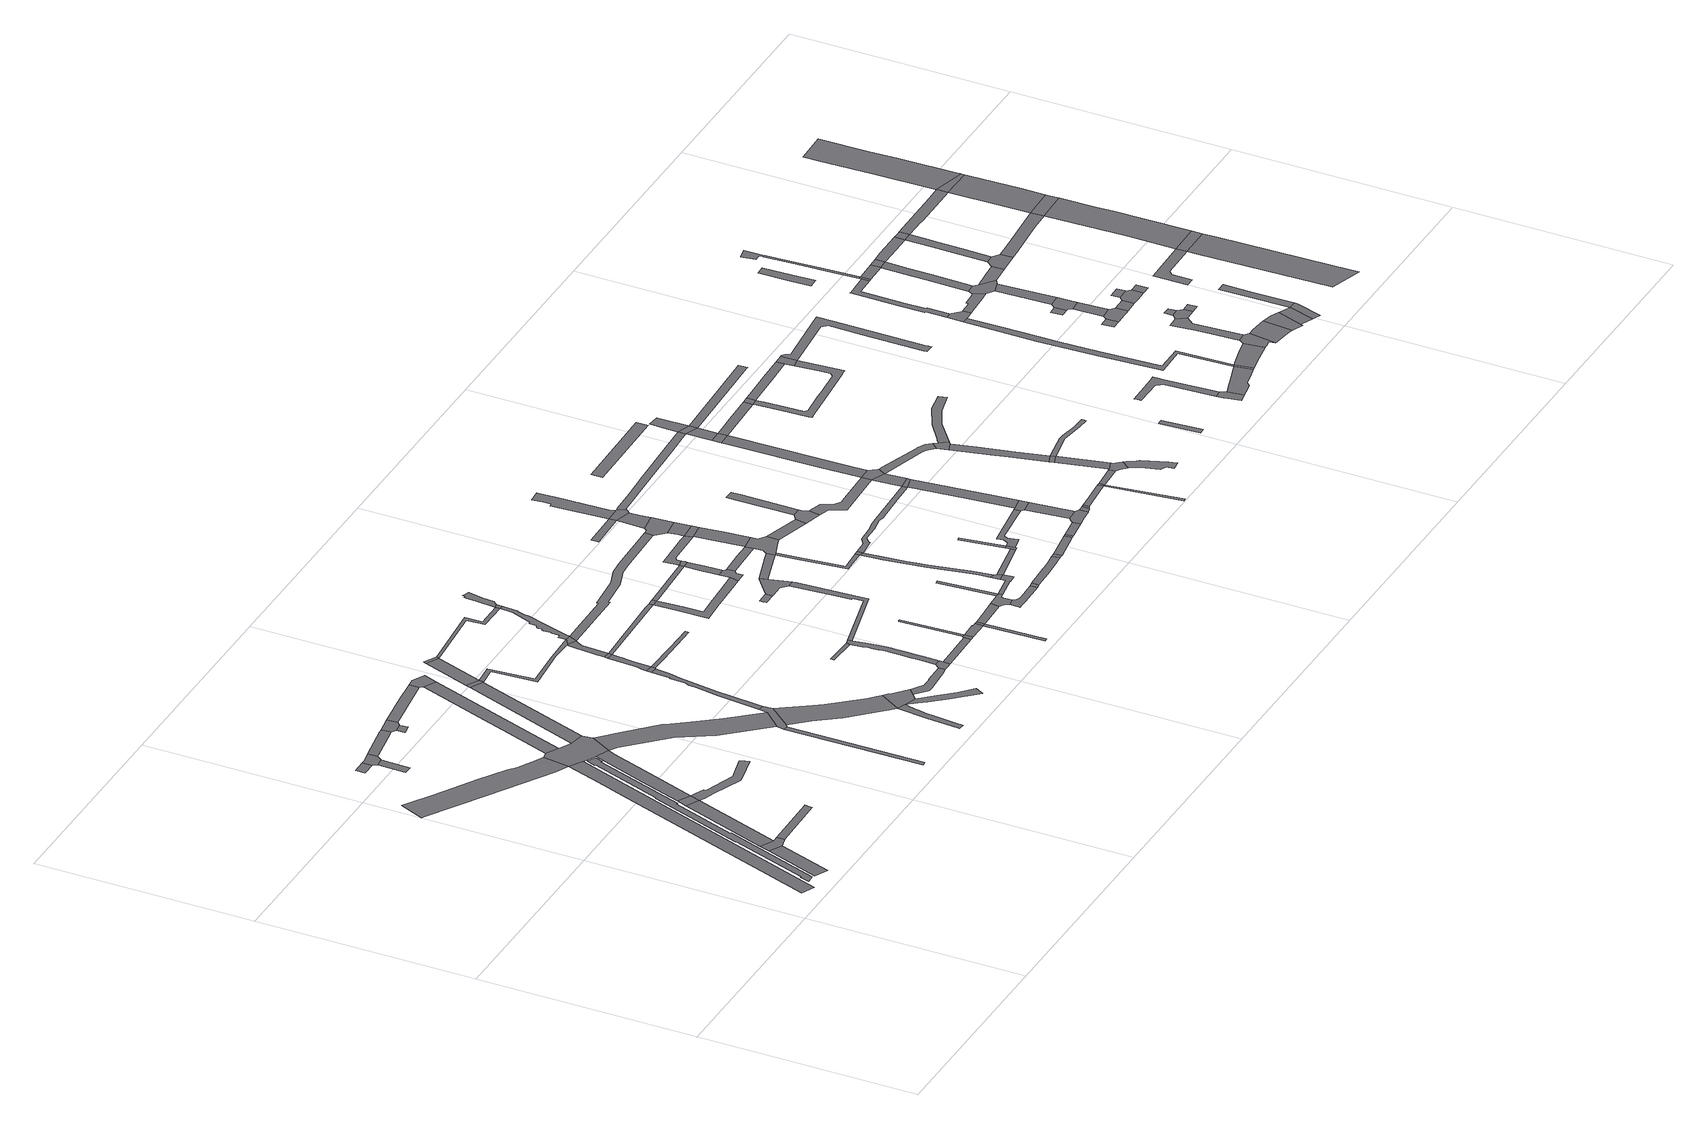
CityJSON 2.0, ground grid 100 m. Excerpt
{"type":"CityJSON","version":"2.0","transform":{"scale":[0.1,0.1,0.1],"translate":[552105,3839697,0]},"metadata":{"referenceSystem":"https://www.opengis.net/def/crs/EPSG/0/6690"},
"CityObjects":{
"road1":{"type":"Road","attributes":{"RoadStructureAttribute.sectionType":"1"},"geometry":[{"type":"MultiSurface","lod":"1","boundaries":[[[0,1,2,3]]]}]},
"road2":{"type":"Road","geometry":[{"type":"MultiSurface","lod":"1","boundaries":[[[4,0,3,5,6,7,8,9,10]]]}]},
"road3":{"type":"Road","attributes":{"RoadStructureAttribute.sectionType":"1"},"geometry":[{"type":"MultiSurface","lod":"1","boundaries":[[[11,12,13,14,15,16,17]]]}]},
"road4":{"type":"Road","attributes":{"RoadStructureAttribute.sectionType":"1"},"geometry":[{"type":"MultiSurface","lod":"1","boundaries":[[[18,4,10,19]]]}]},
"road5":{"type":"Road","geometry":[{"type":"MultiSurface","lod":"1","boundaries":[[[20,21,22,23,24,25,26,27,28,29,30,31,32,33,34,35,36,37]]]}]},
"road6":{"type":"Road","attributes":{"RoadStructureAttribute.sectionType":"1"},"geometry":[{"type":"MultiSurface","lod":"1","boundaries":[[[38,39,40,41,8,7]]]}]},
"road7":{"type":"Road","attributes":{"RoadStructureAttribute.sectionType":"1"},"geometry":[{"type":"MultiSurface","lod":"1","boundaries":[[[42,43,44,45,46,47,48,49,50,51,52,53,54,11,55]]]}]},
"road8":{"type":"Road","geometry":[{"type":"MultiSurface","lod":"1","boundaries":[[[56,18,19,57]]]}]},
"road9":{"type":"Road","geometry":[{"type":"MultiSurface","lod":"1","boundaries":[[[58,59,60,61]]]}]},
"road10":{"type":"Road","attributes":{"RoadStructureAttribute.sectionType":"1"},"geometry":[{"type":"MultiSurface","lod":"1","boundaries":[[[62,63,64,65]]]}]},
"road11":{"type":"Road","geometry":[{"type":"MultiSurface","lod":"1","boundaries":[[[66,67,61,60,65,64,68]]]}]},
"road12":{"type":"Road","attributes":{"RoadStructureAttribute.sectionType":"1"},"geometry":[{"type":"MultiSurface","lod":"1","boundaries":[[[69,70,56,57,71,72,73,74]]]}]},
"road13":{"type":"Road","attributes":{"RoadStructureAttribute.sectionType":"1"},"geometry":[{"type":"MultiSurface","lod":"1","boundaries":[[[75,76,77,78,79,80,81,82,83,84,85,86,87,88,89,90,91,57,19]]]}]},
"road14":{"type":"Road","attributes":{"RoadStructureAttribute.sectionType":"1"},"geometry":[{"type":"MultiSurface","lod":"1","boundaries":[[[92,93,66,68,94,95,96]]]}]},
"road15":{"type":"Road","geometry":[{"type":"MultiSurface","lod":"1","boundaries":[[[97,55,11,17,69,74,98,99,100,101,102,103]]]}]},
"road16":{"type":"Road","geometry":[{"type":"MultiSurface","lod":"1","boundaries":[[[104,105,106,107,108,109]]]}]},
"road17":{"type":"Road","attributes":{"RoadStructureAttribute.sectionType":"1"},"geometry":[{"type":"MultiSurface","lod":"1","boundaries":[[[110,92,96,109,108,111]]]}]},
"road18":{"type":"Road","attributes":{"RoadStructureAttribute.sectionType":"1"},"geometry":[{"type":"MultiSurface","lod":"1","boundaries":[[[112,113,114,97,103,115,116,117]]]}]},
"road19":{"type":"Road","attributes":{"RoadStructureAttribute.sectionType":"1"},"geometry":[{"type":"MultiSurface","lod":"1","boundaries":[[[118,119,120,121]]]}]},
"road20":{"type":"Road","attributes":{"RoadStructureAttribute.sectionType":"1"},"geometry":[{"type":"MultiSurface","lod":"1","boundaries":[[[122,123,124,125,126,127,98,74,128,129,130,131,132,133]]]}]},
"road21":{"type":"Road","attributes":{"RoadStructureAttribute.sectionType":"1"},"geometry":[{"type":"MultiSurface","lod":"1","boundaries":[[[134,135,110,111,136]]]}]},
"road22":{"type":"Road","attributes":{"RoadStructureAttribute.sectionType":"1"},"geometry":[{"type":"MultiSurface","lod":"1","boundaries":[[[137,100,99,138,139]]]}]},
"road23":{"type":"Road","geometry":[{"type":"MultiSurface","lod":"1","boundaries":[[[140,141,133,132,118,121,142,143,144]]]}]},
"road24":{"type":"Road","geometry":[{"type":"MultiSurface","lod":"1","boundaries":[[[145,134,136,146,112,117,147]]]}]},
"road25":{"type":"Road","geometry":[{"type":"MultiSurface","lod":"1","boundaries":[[[148,137,139,149,150]]]}]},
"road26":{"type":"Road","attributes":{"RoadStructureAttribute.sectionType":"1"},"geometry":[{"type":"MultiSurface","lod":"1","boundaries":[[[151,152,153,154,143,142,155,156,157,158,159,160]]]}]},
"road27":{"type":"Road","attributes":{"RoadStructureAttribute.sectionType":"1"},"geometry":[{"type":"MultiSurface","lod":"1","boundaries":[[[159,161,162,163,164,165,166,167,168,169,170,171,172,173]]]}]},
"road28":{"type":"Road","attributes":{"RoadStructureAttribute.sectionType":"1"},"geometry":[{"type":"MultiSurface","lod":"1","boundaries":[[[174,175,148,150,176,177]]]}]},
"road29":{"type":"Road","attributes":{"RoadStructureAttribute.sectionType":"1"},"geometry":[{"type":"MultiSurface","lod":"1","boundaries":[[[178,179,180,181,182,183,184,185,140,144,186,187,188,189,190,191,192]]]}]},
"road30":{"type":"Road","geometry":[{"type":"MultiSurface","lod":"1","boundaries":[[[193,174,177,194,195]]]}]},
"road31":{"type":"Road","geometry":[{"type":"MultiSurface","lod":"1","boundaries":[[[196,197,198,160,159,173,199,200,201]]]}]},
"road32":{"type":"Road","attributes":{"RoadStructureAttribute.sectionType":"1"},"geometry":[{"type":"MultiSurface","lod":"1","boundaries":[[[202,203,204,150,149,205,206,207,208,209]]]}]},
"road33":{"type":"Road","attributes":{"RoadStructureAttribute.sectionType":"1"},"geometry":[{"type":"MultiSurface","lod":"1","boundaries":[[[173,210,211,212,213,214,215,216,199]]]}]},
"road34":{"type":"Road","geometry":[{"type":"MultiSurface","lod":"1","boundaries":[[[217,178,192,218,219,220]]]}]},
"road35":{"type":"Road","attributes":{"RoadStructureAttribute.sectionType":"1"},"geometry":[{"type":"MultiSurface","lod":"1","boundaries":[[[221,222,223,224,217,220,225,226,227,228,229,230]]]}]},
"road36":{"type":"Road","geometry":[{"type":"MultiSurface","lod":"1","boundaries":[[[231,221,230,232]]]}]},
"road37":{"type":"Road","attributes":{"RoadStructureAttribute.sectionType":"1"},"geometry":[{"type":"MultiSurface","lod":"1","boundaries":[[[233,234,235,236,237,238,201,200,239,240,241,242,243,244,245,246]]]}]},
"road38":{"type":"Road","attributes":{"RoadStructureAttribute.sectionType":"1"},"geometry":[{"type":"MultiSurface","lod":"1","boundaries":[[[208,247,248,249,250,251,252,231,232,253,254,255]]]}]},
"road39":{"type":"Road","attributes":{"RoadStructureAttribute.sectionType":"1"},"geometry":[{"type":"MultiSurface","lod":"1","boundaries":[[[256,257,195,194,258,259,260,261]]]}]},
"road40":{"type":"Road","attributes":{"RoadStructureAttribute.sectionType":"1"},"geometry":[{"type":"MultiSurface","lod":"1","boundaries":[[[262,263,264,265,266,267,220,219]]]}]},
"road41":{"type":"Road","geometry":[{"type":"MultiSurface","lod":"1","boundaries":[[[209,208,255,268]]]}]},
"road42":{"type":"Road","geometry":[{"type":"MultiSurface","lod":"1","boundaries":[[[269,246,245,270,271,272,273]]]}]},
"road43":{"type":"Road","geometry":[{"type":"MultiSurface","lod":"1","boundaries":[[[274,275,276,277,278,279]]]}]},
"road44":{"type":"Road","attributes":{"RoadStructureAttribute.sectionType":"1"},"geometry":[{"type":"MultiSurface","lod":"1","boundaries":[[[260,280,281,282,283,284,285,286,287,288,289,290,291,292,293,294,295,296,209,268,297,298,299,300,301,302,303]]]}]},
"road45":{"type":"Road","attributes":{"RoadStructureAttribute.sectionType":"1"},"geometry":[{"type":"MultiSurface","lod":"1","boundaries":[[[304,305,232,230,306,307]]]}]},
"road46":{"type":"Road","attributes":{"RoadStructureAttribute.sectionType":"1"},"geometry":[{"type":"MultiSurface","lod":"1","boundaries":[[[308,279,278,309,310,311,312,313,314,315,316,317,318,319,320,269,273,321,322,323,324,325,326,327,328,329,330,331,332,333]]]}]},
"road47":{"type":"Road","attributes":{"RoadStructureAttribute.sectionType":"1"},"geometry":[{"type":"MultiSurface","lod":"1","boundaries":[[[334,272,271,335]]]}]},
"road48":{"type":"Road","geometry":[{"type":"MultiSurface","lod":"1","boundaries":[[[336,261,260,303]]]}]},
"road49":{"type":"Road","attributes":{"RoadStructureAttribute.sectionType":"1"},"geometry":[{"type":"MultiSurface","lod":"1","boundaries":[[[337,338,339,340,341,342,343,344,261,336,345,346,347]]]}]},
"road50":{"type":"Road","geometry":[{"type":"MultiSurface","lod":"1","boundaries":[[[348,349,350,334,335,351]]]}]},
"road51":{"type":"Road","attributes":{"RoadStructureAttribute.sectionType":"1"},"geometry":[{"type":"MultiSurface","lod":"1","boundaries":[[[352,353,354,355,349,348]]]}]},
"road52":{"type":"Road","geometry":[{"type":"MultiSurface","lod":"1","boundaries":[[[356,357,304,307,358]]]}]},
"road53":{"type":"Road","attributes":{"RoadStructureAttribute.sectionType":"1"},"geometry":[{"type":"MultiSurface","lod":"1","boundaries":[[[359,360,361,362,348,351,363,364]]]}]},
"road54":{"type":"Road","attributes":{"RoadStructureAttribute.sectionType":"1"},"geometry":[{"type":"MultiSurface","lod":"1","boundaries":[[[365,363,366,367]]]}]},
"road55":{"type":"Road","attributes":{"RoadStructureAttribute.sectionType":"1"},"geometry":[{"type":"MultiSurface","lod":"1","boundaries":[[[368,369,370,371,372,373,374,375,376,377,308,333]]]}]},
"road56":{"type":"Road","geometry":[{"type":"MultiSurface","lod":"1","boundaries":[[[378,364,363,365]]]}]},
"road57":{"type":"Road","attributes":{"RoadStructureAttribute.sectionType":"1"},"geometry":[{"type":"MultiSurface","lod":"1","boundaries":[[[379,380,381,382,383,384,385,386,387,268,255,388,389,390,391,392,393,394,395,396,397,398]]]}]},
"road58":{"type":"Road","attributes":{"RoadStructureAttribute.sectionType":"1"},"geometry":[{"type":"MultiSurface","lod":"1","boundaries":[[[399,400,401,402,403,358,307,404,405,406,407,408,409,410]]]}]},
"road59":{"type":"Road","geometry":[{"type":"MultiSurface","lod":"1","boundaries":[[[411,412,413,414,415]]]}]},
"road60":{"type":"Road","attributes":{"RoadStructureAttribute.sectionType":"1"},"geometry":[{"type":"MultiSurface","lod":"1","boundaries":[[[416,417,378,365,418,419]]]}]},
"road61":{"type":"Road","attributes":{"RoadStructureAttribute.sectionType":"1"},"geometry":[{"type":"MultiSurface","lod":"1","boundaries":[[[420,356,358,421,422]]]}]},
"road62":{"type":"Road","geometry":[{"type":"MultiSurface","lod":"1","boundaries":[[[423,424,425,426,427,411,415,428,429,430,431,373,372,432,433,434]]]}]},
"road63":{"type":"Road","geometry":[{"type":"MultiSurface","lod":"1","boundaries":[[[435,436,416,419,437,438,439,440,441,442,443]]]}]},
"road64":{"type":"Road","geometry":[{"type":"MultiSurface","lod":"1","boundaries":[[[444,445,446,410,409,447,448,449,450,451]]]}]},
"road65":{"type":"Road","attributes":{"RoadStructureAttribute.sectionType":"1"},"geometry":[{"type":"MultiSurface","lod":"1","boundaries":[[[452,453,422,454,446,445]]]}]},
"road66":{"type":"Road","attributes":{"RoadStructureAttribute.sectionType":"1"},"geometry":[{"type":"MultiSurface","lod":"1","boundaries":[[[455,456,457,458,440,439,459,460,461,462,463,464]]]}]},
"road67":{"type":"Road","geometry":[{"type":"MultiSurface","lod":"1","boundaries":[[[465,466,420,422,453]]]}]},
"road68":{"type":"Road","attributes":{"RoadStructureAttribute.sectionType":"1"},"geometry":[{"type":"MultiSurface","lod":"1","boundaries":[[[467,468,469,436,435]]]}]},
"road69":{"type":"Road","attributes":{"RoadStructureAttribute.sectionType":"1"},"geometry":[{"type":"MultiSurface","lod":"1","boundaries":[[[470,471,472,423,434,473,474]]]}]},
"road70":{"type":"Road","attributes":{"RoadStructureAttribute.sectionType":"1"},"geometry":[{"type":"MultiSurface","lod":"1","boundaries":[[[475,476,477,478,479,480,481,482,483,484,435,443]]]}]},
"road71":{"type":"Road","geometry":[{"type":"MultiSurface","lod":"1","boundaries":[[[485,464,463,486]]]}]},
"road72":{"type":"Road","attributes":{"RoadStructureAttribute.sectionType":"1"},"geometry":[{"type":"MultiSurface","lod":"1","boundaries":[[[487,488,451,450,489,490]]]}]},
"road73":{"type":"Road","attributes":{"RoadStructureAttribute.sectionType":"1"},"geometry":[{"type":"MultiSurface","lod":"1","boundaries":[[[491,492,493,494,495,496,420,466,497,498,499,500]]]}]},
"road74":{"type":"Road","geometry":[{"type":"MultiSurface","lod":"1","boundaries":[[[501,483,482,502,503]]]}]},
"road75":{"type":"Road","attributes":{"RoadStructureAttribute.sectionType":"1"},"geometry":[{"type":"MultiSurface","lod":"1","boundaries":[[[504,505,506,507,508,509,501,503,510,511,512,513,514,515]]]}]},
"road76":{"type":"Road","attributes":{"RoadStructureAttribute.sectionType":"1"},"geometry":[{"type":"MultiSurface","lod":"1","boundaries":[[[516,517,518,519,520,474,521,522,523,524,504,525]]]}]},
"road77":{"type":"Road","attributes":{"RoadStructureAttribute.sectionType":"1"},"geometry":[{"type":"MultiSurface","lod":"1","boundaries":[[[526,527,528,529,485,486,530,531,532]]]}]},
"road78":{"type":"Road","geometry":[{"type":"MultiSurface","lod":"1","boundaries":[[[533,525,504,515]]]}]},
"road79":{"type":"Road","geometry":[{"type":"MultiSurface","lod":"1","boundaries":[[[534,535,536,537,538]]]}]},
"road80":{"type":"Road","geometry":[{"type":"MultiSurface","lod":"1","boundaries":[[[539,540,541,542,487,490,543,470,474,520,544,545,546,547]]]}]},
"road81":{"type":"Road","attributes":{"RoadStructureAttribute.sectionType":"1"},"geometry":[{"type":"MultiSurface","lod":"1","boundaries":[[[548,502,482,549]]]}]},
"road82":{"type":"Road","attributes":{"RoadStructureAttribute.sectionType":"1"},"geometry":[{"type":"MultiSurface","lod":"1","boundaries":[[[550,551,552,553,554,487,542]]]}]},
"road83":{"type":"Road","geometry":[{"type":"MultiSurface","lod":"1","boundaries":[[[555,556,500,499,552,551]]]}]},
"road84":{"type":"Road","attributes":{"RoadStructureAttribute.sectionType":"1"},"geometry":[{"type":"MultiSurface","lod":"1","boundaries":[[[557,558,559,560,500,556]]]}]},
"road85":{"type":"Road","geometry":[{"type":"MultiSurface","lod":"1","boundaries":[[[561,562,563,379,398,558,557]]]}]},
"road86":{"type":"Road","attributes":{"RoadStructureAttribute.sectionType":"1"},"geometry":[{"type":"MultiSurface","lod":"1","boundaries":[[[538,562,561,564,565,566]]]}]},
"road87":{"type":"Road","geometry":[{"type":"MultiSurface","lod":"1","boundaries":[[[567,526,532,568]]]}]},
"road88":{"type":"Road","attributes":{"RoadStructureAttribute.sectionType":"1"},"geometry":[{"type":"MultiSurface","lod":"1","boundaries":[[[547,546,569,570]]]}]},
"road89":{"type":"Road","geometry":[{"type":"MultiSurface","lod":"1","boundaries":[[[571,534,538,566,572,573,574]]]}]},
"road90":{"type":"Road","geometry":[{"type":"MultiSurface","lod":"1","boundaries":[[[575,576,548,549,577,578]]]}]},
"road91":{"type":"Road","geometry":[{"type":"MultiSurface","lod":"1","boundaries":[[[579,580,581,576,575]]]}]},
"road92":{"type":"Road","attributes":{"RoadStructureAttribute.sectionType":"1"},"geometry":[{"type":"MultiSurface","lod":"1","boundaries":[[[582,583,584,585,586,587,588,589,590,591,534,571]]]}]},
"road93":{"type":"Road","attributes":{"RoadStructureAttribute.sectionType":"1"},"geometry":[{"type":"MultiSurface","lod":"1","boundaries":[[[592,593,567,568,594,595,596]]]}]},
"road94":{"type":"Road","geometry":[{"type":"MultiSurface","lod":"1","boundaries":[[[597,570,569,598,599,600,601]]]}]},
"road95":{"type":"Road","geometry":[{"type":"MultiSurface","lod":"1","boundaries":[[[602,592,596,603]]]}]},
"road96":{"type":"Road","attributes":{"RoadStructureAttribute.sectionType":"1"},"geometry":[{"type":"MultiSurface","lod":"1","boundaries":[[[604,605,606,607,608,609,533,515,610,611,612,613,614,615,616,617]]]}]},
"road97":{"type":"Road","attributes":{"RoadStructureAttribute.sectionType":"1"},"geometry":[{"type":"MultiSurface","lod":"1","boundaries":[[[618,619,620,621,622,623,575,578,624,625,626,627,628,629]]]}]},
"road98":{"type":"Road","attributes":{"RoadStructureAttribute.sectionType":"1"},"geometry":[{"type":"MultiSurface","lod":"1","boundaries":[[[630,631,632,633,634,635,597,601]]]}]},
"road99":{"type":"Road","attributes":{"RoadStructureAttribute.sectionType":"1"},"geometry":[{"type":"MultiSurface","lod":"1","boundaries":[[[636,637,638,602,603,639,640]]]}]},
"road100":{"type":"Road","attributes":{"RoadStructureAttribute.sectionType":"1"},"geometry":[{"type":"MultiSurface","lod":"1","boundaries":[[[641,642,643,644,645,646,599,598,647,648,649,650]]]}]},
"road101":{"type":"Road","geometry":[{"type":"MultiSurface","lod":"1","boundaries":[[[651,652,653,654,655,636,640,656,657,658,659,660]]]}]},
"road102":{"type":"Road","attributes":{"RoadStructureAttribute.sectionType":"1"},"geometry":[{"type":"MultiSurface","lod":"1","boundaries":[[[661,662,654,653]]]}]},
"road103":{"type":"Road","geometry":[{"type":"MultiSurface","lod":"1","boundaries":[[[663,664,618,629,665,666,662,661]]]}]},
"road104":{"type":"Road","attributes":{"RoadStructureAttribute.sectionType":"1"},"geometry":[{"type":"MultiSurface","lod":"1","boundaries":[[[667,668,669,670,671,672,571,574,673,674,675]]]}]},
"road105":{"type":"Road","attributes":{"RoadStructureAttribute.sectionType":"1"},"geometry":[{"type":"MultiSurface","lod":"1","boundaries":[[[676,660,659,677,678,679]]]}]},
"road106":{"type":"Road","geometry":[{"type":"MultiSurface","lod":"1","boundaries":[[[680,676,679,681]]]}]},
"road107":{"type":"Road","attributes":{"RoadStructureAttribute.sectionType":"1"},"geometry":[{"type":"MultiSurface","lod":"1","boundaries":[[[682,683,617,684,685,686,664,663]]]}]},
"road108":{"type":"Road","geometry":[{"type":"MultiSurface","lod":"1","boundaries":[[[687,604,617,683]]]}]},
"road109":{"type":"Road","attributes":{"RoadStructureAttribute.sectionType":"1"},"geometry":[{"type":"MultiSurface","lod":"1","boundaries":[[[649,688,689,690,604,687,691,692]]]}]},
"road110":{"type":"Road","attributes":{"RoadStructureAttribute.sectionType":"1"},"geometry":[{"type":"MultiSurface","lod":"1","boundaries":[[[693,694,680,681,695,696,697]]]}]},
"road111":{"type":"Road","geometry":[{"type":"MultiSurface","lod":"1","boundaries":[[[698,699,650,649,692,700]]]}]},
"road112":{"type":"Road","attributes":{"RoadStructureAttribute.sectionType":"1"},"geometry":[{"type":"MultiSurface","lod":"1","boundaries":[[[701,702,703,704,705]]]}]},
"road113":{"type":"Road","attributes":{"RoadStructureAttribute.sectionType":"1"},"geometry":[{"type":"MultiSurface","lod":"1","boundaries":[[[706,697,707,708]]]}]},
"road114":{"type":"Road","geometry":[{"type":"MultiSurface","lod":"1","boundaries":[[[709,693,697,706]]]}]},
"road115":{"type":"Road","attributes":{"RoadStructureAttribute.sectionType":"1"},"geometry":[{"type":"MultiSurface","lod":"1","boundaries":[[[710,711,712,713,714,715,716,717,718,719,720,721,722,650,699]]]}]},
"road116":{"type":"Road","attributes":{"RoadStructureAttribute.sectionType":"1"},"geometry":[{"type":"MultiSurface","lod":"1","boundaries":[[[723,709,706,724]]]}]},
"road117":{"type":"Road","attributes":{"RoadStructureAttribute.sectionType":"1"},"geometry":[{"type":"MultiSurface","lod":"1","boundaries":[[[725,726,727,728,729,700,692,730,731,732,733,734,735,736]]]}]},
"road118":{"type":"Road","geometry":[{"type":"MultiSurface","lod":"1","boundaries":[[[737,738,716,715]]]}]},
"road119":{"type":"Road","attributes":{"RoadStructureAttribute.sectionType":"1"},"geometry":[{"type":"MultiSurface","lod":"1","boundaries":[[[675,739,738,737,740]]]}]},
"road120":{"type":"Road","geometry":[{"type":"MultiSurface","lod":"1","boundaries":[[[667,675,740,741]]]}]},
"road121":{"type":"Road","geometry":[{"type":"MultiSurface","lod":"1","boundaries":[[[742,743,744,745,746,723,724,747,748,749,750]]]}]},
"road122":{"type":"Road","attributes":{"RoadStructureAttribute.sectionType":"1"},"geometry":[{"type":"MultiSurface","lod":"1","boundaries":[[[751,752,753,754,746,745]]]}]},
"road123":{"type":"Road","geometry":[{"type":"MultiSurface","lod":"1","boundaries":[[[755,756,753,752]]]}]},
"road124":{"type":"Road","attributes":{"RoadStructureAttribute.sectionType":"1"},"geometry":[{"type":"MultiSurface","lod":"1","boundaries":[[[757,758,667,741,759,760]]]}]},
"road125":{"type":"Road","attributes":{"RoadStructureAttribute.sectionType":"1"},"geometry":[{"type":"MultiSurface","lod":"1","boundaries":[[[761,762,763,764,765,766,767,768,756,755]]]}]},
"road126":{"type":"Road","attributes":{"RoadStructureAttribute.sectionType":"1"},"geometry":[{"type":"MultiSurface","lod":"1","boundaries":[[[769,770,771,772,773,750,749,774,775,776,777,778]]]}]},
"road127":{"type":"Road","geometry":[{"type":"MultiSurface","lod":"1","boundaries":[[[779,736,735,764,763,780,781]]]}]},
"road128":{"type":"Road","attributes":{"RoadStructureAttribute.sectionType":"1"},"geometry":[{"type":"MultiSurface","lod":"1","boundaries":[[[782,783,784,737,715,785,786,787]]]}]},
"road129":{"type":"Road","attributes":{"RoadStructureAttribute.sectionType":"1"},"geometry":[{"type":"MultiSurface","lod":"1","boundaries":[[[788,789,790,791,792,793,794,795,796,755,752]]]}]},
"road130":{"type":"Road","attributes":{"RoadStructureAttribute.sectionType":"1"},"geometry":[{"type":"MultiSurface","lod":"1","boundaries":[[[797,798,799,800,801,802,803,804,781,780]]]}]},
"road131":{"type":"Road","geometry":[{"type":"MultiSurface","lod":"1","boundaries":[[[805,782,787,806]]]}]},
"road132":{"type":"Road","attributes":{"RoadStructureAttribute.sectionType":"1"},"geometry":[{"type":"MultiSurface","lod":"1","boundaries":[[[807,808,809,810,811,741,740]]]}]},
"road133":{"type":"Road","geometry":[{"type":"MultiSurface","lod":"1","boundaries":[[[812,813,814,815,816]]]}]},
"road134":{"type":"Road","attributes":{"RoadStructureAttribute.sectionType":"1"},"geometry":[{"type":"MultiSurface","lod":"1","boundaries":[[[817,818,819,820,821,822,823,824,825,826,827,806,787,828,829,830,831,832,833,834,835,836,837,838,839,840,841]]]}]},
"road135":{"type":"Road","attributes":{"RoadStructureAttribute.sectionType":"1"},"geometry":[{"type":"MultiSurface","lod":"1","boundaries":[[[842,843,844,805,806,845,846,847]]]}]},
"road136":{"type":"Road","geometry":[{"type":"MultiSurface","lod":"1","boundaries":[[[848,842,847,841,840]]]}]},
"road137":{"type":"Road","attributes":{"RoadStructureAttribute.sectionType":"1"},"geometry":[{"type":"MultiSurface","lod":"1","boundaries":[[[849,850,851,852,853,854,855,856,857,858,859,860,861]]]}]},
"road138":{"type":"Road","geometry":[{"type":"MultiSurface","lod":"1","boundaries":[[[862,863,861,860,864,865,866,867,868,869]]]}]},
"road139":{"type":"Road","attributes":{"RoadStructureAttribute.sectionType":"1"},"geometry":[{"type":"MultiSurface","lod":"1","boundaries":[[[870,871,872,873,874,875,876,877,878,879,880,881,882,883,884,885,886,887,888,848,840]]]}]},
"road140":{"type":"Road","attributes":{"RoadStructureAttribute.sectionType":"1"},"geometry":[{"type":"MultiSurface","lod":"1","boundaries":[[[889,890,891,892,869,868,893,894,895,896,897,898,899]]]}]},
"road141":{"type":"Road","geometry":[{"type":"MultiSurface","lod":"1","boundaries":[[[900,901,889,899,902]]]}]},
"road142":{"type":"Road","attributes":{"RoadStructureAttribute.sectionType":"1"},"geometry":[{"type":"MultiSurface","lod":"1","boundaries":[[[903,904,905,906,907,908,909,901,900,910,911,912,913,914,915,916]]]}]},
"road143":{"type":"Road","attributes":{"RoadStructureAttribute.sectionType":"1"},"geometry":[{"type":"MultiSurface","lod":"1","boundaries":[[[917,918,919,920,921,900,902,922,923]]]}]},
"road144":{"type":"Road","geometry":[{"type":"MultiSurface","lod":"1","boundaries":[[[924,903,916,925,926,927,928,929,930]]]}]},
"road145":{"type":"Road","geometry":[{"type":"MultiSurface","lod":"1","boundaries":[[[931,932,933,934,935,917,923,936,937,938,939,940,941,942]]]}]},
"road146":{"type":"Road","geometry":[{"type":"MultiSurface","lod":"1","boundaries":[[[943,944,945,946]]]}]},
"road147":{"type":"Road","attributes":{"RoadStructureAttribute.sectionType":"1"},"geometry":[{"type":"MultiSurface","lod":"1","boundaries":[[[947,948,949,950,951,952,934,933,953,954]]]}]},
"road148":{"type":"Road","attributes":{"RoadStructureAttribute.sectionType":"1"},"geometry":[{"type":"MultiSurface","lod":"1","boundaries":[[[955,956,942,941,957,958,959]]]}]},
"road149":{"type":"Road","attributes":{"RoadStructureAttribute.sectionType":"1"},"geometry":[{"type":"MultiSurface","lod":"1","boundaries":[[[960,961,962,963,964,965,966,924,930,967,968,969,970,971]]]}]},
"road150":{"type":"Road","geometry":[{"type":"MultiSurface","lod":"1","boundaries":[[[972,973,974,975,976]]]}]},
"road151":{"type":"Road","attributes":{"RoadStructureAttribute.sectionType":"1"},"geometry":[{"type":"MultiSurface","lod":"1","boundaries":[[[977,978,979,980,981,927,926,982,983,984,985,986]]]}]},
"road152":{"type":"Road","geometry":[{"type":"MultiSurface","lod":"1","boundaries":[[[987,988,989,990,943,946,991,992,993,994]]]}]},
"road153":{"type":"Road","attributes":{"RoadStructureAttribute.sectionType":"1"},"geometry":[{"type":"MultiSurface","lod":"1","boundaries":[[[995,996,989,988]]]}]},
"road154":{"type":"Road","geometry":[{"type":"MultiSurface","lod":"1","boundaries":[[[997,998,999,1000,972,976,1001,996,995]]]}]},
"road155":{"type":"Road","attributes":{"RoadStructureAttribute.sectionType":"1"},"geometry":[{"type":"MultiSurface","lod":"1","boundaries":[[[1002,1003,1004,1005,947,954,1006,1007]]]}]},
"road156":{"type":"Road","geometry":[{"type":"MultiSurface","lod":"1","boundaries":[[[1008,1009,1010,1004,1003]]]}]},
"road157":{"type":"Road","geometry":[{"type":"MultiSurface","lod":"1","boundaries":[[[1011,1012,959,958,1013,1014,1015]]]}]},
"road158":{"type":"Road","attributes":{"RoadStructureAttribute.sectionType":"1"},"geometry":[{"type":"MultiSurface","lod":"1","boundaries":[[[1016,1017,1018,1019,1020,1021,1022]]]}]},
"road159":{"type":"Road","attributes":{"RoadStructureAttribute.sectionType":"1"},"geometry":[{"type":"MultiSurface","lod":"1","boundaries":[[[1023,994,993,1024]]]}]},
"road160":{"type":"Road","attributes":{"RoadStructureAttribute.sectionType":"1"},"geometry":[{"type":"MultiSurface","lod":"1","boundaries":[[[1025,1026,1027,1000,999]]]}]},
"road161":{"type":"Road","attributes":{"RoadStructureAttribute.sectionType":"1"},"geometry":[{"type":"MultiSurface","lod":"1","boundaries":[[[1028,1029,1030,1007,1006]]]}]},
"road162":{"type":"Road","geometry":[{"type":"MultiSurface","lod":"1","boundaries":[[[1031,1032,960,971,1033]]]}]},
"road163":{"type":"Road","attributes":{"RoadStructureAttribute.sectionType":"1"},"geometry":[{"type":"MultiSurface","lod":"1","boundaries":[[[1034,1015,1014,1035,1036,1037]]]}]},
"road164":{"type":"Road","geometry":[{"type":"MultiSurface","lod":"1","boundaries":[[[1038,1039,977,986,1027,1026,1040,1041]]]}]},
"road165":{"type":"Road","attributes":{"RoadStructureAttribute.sectionType":"1"},"geometry":[{"type":"MultiSurface","lod":"1","boundaries":[[[1042,1023,1024,1043,1044,1045,1046,1047]]]}]},
"road166":{"type":"Road","geometry":[{"type":"MultiSurface","lod":"1","boundaries":[[[1037,1036,1048,1049,1050,1051]]]}]},
"road167":{"type":"Road","attributes":{"RoadStructureAttribute.sectionType":"1"},"geometry":[{"type":"MultiSurface","lod":"1","boundaries":[[[1052,1053,1054,1055,1056,1057,1058,1059,1060,1061,1062,1063,1032,1031]]]}]},
"road168":{"type":"Road","attributes":{"RoadStructureAttribute.sectionType":"1"},"geometry":[{"type":"MultiSurface","lod":"1","boundaries":[[[1064,1031,1033,1065]]]}]},
"road169":{"type":"Road","attributes":{"RoadStructureAttribute.sectionType":"1"},"geometry":[{"type":"MultiSurface","lod":"1","boundaries":[[[1066,1067,1068,1065,1069,1070,1071,1039,1038]]]}]},
"road170":{"type":"Road","geometry":[{"type":"MultiSurface","lod":"1","boundaries":[[[1072,1073,1074,1075,1042,1047]]]}]},
"road171":{"type":"Road","attributes":{"RoadStructureAttribute.sectionType":"1"},"geometry":[{"type":"MultiSurface","lod":"1","boundaries":[[[1076,1077,1078,1041,1040,1079,1080]]]}]},
"road172":{"type":"Road","attributes":{"RoadStructureAttribute.sectionType":"1"},"geometry":[{"type":"MultiSurface","lod":"1","boundaries":[[[1081,1082,1083,1046,1045]]]}]},
"road173":{"type":"Road","geometry":[{"type":"MultiSurface","lod":"1","boundaries":[[[1084,1064,1065,1068]]]}]},
"road174":{"type":"Road","attributes":{"RoadStructureAttribute.sectionType":"1"},"geometry":[{"type":"MultiSurface","lod":"1","boundaries":[[[1085,1086,1087,1088,1037,1051]]]}]},
"road175":{"type":"Road","geometry":[{"type":"MultiSurface","lod":"1","boundaries":[[[1089,1090,1076,1080,1091,1092,1093]]]}]},
"road176":{"type":"Road","attributes":{"RoadStructureAttribute.sectionType":"1"},"geometry":[{"type":"MultiSurface","lod":"1","boundaries":[[[1094,1084,1068,1095,1096,1097,1098]]]}]},
"road177":{"type":"Road","attributes":{"RoadStructureAttribute.sectionType":"1"},"geometry":[{"type":"MultiSurface","lod":"1","boundaries":[[[1097,1099,1100,1101,1090,1089,1102,1103,1104,1105]]]}]},
"road178":{"type":"Road","attributes":{"RoadStructureAttribute.sectionType":"1"},"geometry":[{"type":"MultiSurface","lod":"1","boundaries":[[[1106,1107,1108,1109,1110,1111,1112]]]}]},
"road179":{"type":"Road","geometry":[{"type":"MultiSurface","lod":"1","boundaries":[[[1113,1114,1098,1097,1105,1115]]]}]},
"road180":{"type":"Road","attributes":{"RoadStructureAttribute.sectionType":"1"},"geometry":[{"type":"MultiSurface","lod":"1","boundaries":[[[1116,1117,1118,1112,1119,1120,1121]]]}]},
"road181":{"type":"Road","attributes":{"RoadStructureAttribute.sectionType":"1"},"geometry":[{"type":"MultiSurface","lod":"1","boundaries":[[[1122,1123,1093,1092,1124,1125,1126]]]}]},
"road182":{"type":"Road","geometry":[{"type":"MultiSurface","lod":"1","boundaries":[[[1127,1106,1112,1118]]]}]},
"road183":{"type":"Road","attributes":{"RoadStructureAttribute.sectionType":"1"},"geometry":[{"type":"MultiSurface","lod":"1","boundaries":[[[1128,1129,1115,1105,1130,1131,1132,1133,1134]]]}]},
"road184":{"type":"Road","attributes":{"RoadStructureAttribute.sectionType":"1"},"geometry":[{"type":"MultiSurface","lod":"1","boundaries":[[[1135,1136,1137,1138,1126,1139,1140,1106,1127]]]}]},
"road185":{"type":"Road","geometry":[{"type":"MultiSurface","lod":"1","boundaries":[[[1141,1142,1143,1122,1126,1138]]]}]},
"road186":{"type":"Road","attributes":{"RoadStructureAttribute.sectionType":"1"},"geometry":[{"type":"MultiSurface","lod":"1","boundaries":[[[1133,1144,1145,1146,1122,1143,1147,1148,1149]]]}]},
"road187":{"type":"Road","geometry":[{"type":"MultiSurface","lod":"1","boundaries":[[[1134,1133,1149,1150]]]}]},
"road188":{"type":"Road","attributes":{"RoadStructureAttribute.sectionType":"1"},"geometry":[{"type":"MultiSurface","lod":"1","boundaries":[[[1151,1152,1153,1154,1155,1156,1157,1158,1159,1160,1161,1134,1150]]]}]}
},
"vertices":[
[398,355,0],[310,107,0],[369,76,0],[457,324,0],
[415,403,0],[489,333,0],[490,333,0],[505,338,0],[505,373,0],[480,372,0],[474,372,0],
[619,1369,0],[562,1206,0],[506,1047,0],[171,98,0],[229,68,0],[575,1048,0],[676,1331,0],
[558,808,0],[617,778,0],
[453,553,0],[448,555,0],[553,851,0],[558,848,0],[705,1266,0],[710,1263,0],[722,1297,0],[686,1319,0],[670,1278,0],[677,1276,0],[558,944,0],[553,945,0],[399,507,0],[404,504,0],[279,150,0],[274,151,0],[260,108,0],[299,111,0],
[773,343,0],[774,360,0],[775,378,0],[773,378,0],
[582,1518,0],[518,1552,0],[484,1583,0],[365,1657,0],[266,1718,0],[178,1771,0],[91,1826,0],[53,1848,0],[5,1735,0],[13,1730,0],[276,1570,0],[556,1398,0],[606,1375,0],[634,1491,0],
[575,856,0],[634,825,0],
[211,2135,0],[210,2090,0],[274,2090,0],[274,2135,0],
[286,1944,0],[326,1943,0],[326,2076,0],[286,2070,0],
[343,2145,0],[295,2134,0],[344,2099,0],
[733,1302,0],[644,1049,0],[713,1049,0],[783,1247,0],[792,1267,0],[796,1275,0],
[643,767,0],[691,748,0],[829,694,0],[832,693,0],[841,695,0],[861,700,0],[865,700,0],[972,723,0],[974,724,0],[967,744,0],[960,764,0],[856,739,0],[841,736,0],[705,786,0],[696,789,0],[696,797,0],[659,814,0],
[531,2176,0],[514,2174,0],[351,2101,0],[521,2129,0],[535,2131,0],
[666,1497,0],[853,1375,0],[848,1423,0],[779,1435,0],[773,1438,0],[735,1459,0],[723,1465,0],
[557,2081,0],[557,2080,0],[578,2083,0],[599,2086,0],[596,2124,0],[555,2117,0],
[609,2188,0],[611,2140,0],
[901,2164,0],[795,1863,0],[727,1666,0],[771,1608,0],[925,2045,0],[957,2135,0],
[1254,705,0],[1260,80,0],[1280,81,0],[1276,703,0],
[1221,961,0],[1152,1054,0],[1090,1138,0],[1069,1166,0],[949,1284,0],[857,1372,0],[834,1254,0],[995,1089,0],[1001,1082,0],[1092,932,0],[1260,741,0],[1341,824,0],
[887,2222,0],[777,2211,0],[890,2178,0],
[979,1991,0],[938,1679,0],[1037,1960,0],
[1345,862,0],[1342,830,0],[1288,713,0],[1377,816,0],[1371,858,0],
[923,2226,0],[893,2175,0],[979,2197,0],
[987,2014,0],[1042,1961,0],[1045,1983,0],
[1642,477,0],[1613,503,0],[1498,640,0],[1470,680,0],[1360,632,0],[1422,548,0],[1432,534,0],[1436,530,0],[1601,360,0],[1661,460,0],
[1584,220,0],[1575,68,0],[1599,64,0],[1605,109,0],[1608,166,0],[1612,202,0],[1618,247,0],[1622,275,0],[1627,296,0],[1630,311,0],[1634,326,0],[1636,336,0],[1639,345,0],
[1065,2233,0],[1026,2122,0],[1120,2193,0],[1123,2203,0],
[1406,1378,0],[1403,1293,0],[1398,1293,0],[1393,1221,0],[1384,1199,0],[1381,1166,0],[1365,1056,0],[1365,1041,0],[1371,859,0],[1389,1040,0],[1390,1056,0],[1393,1079,0],[1420,1258,0],[1429,1311,0],[1438,1376,0],
[1069,2246,0],[1126,2203,0],[1127,2216,0],
[1687,435,0],[1680,442,0],[1674,449,0],[1696,328,0],[1721,352,0],[1750,378,0],
[1338,1795,0],[1153,1781,0],[1136,1991,0],[1126,1971,0],[1138,1764,0],[1343,1781,0],[1447,1779,0],[1477,1799,0],
[1671,305,0],[1699,272,0],[1757,204,0],[1853,100,0],[1877,141,0],[1817,194,0],[1757,259,0],
[1407,1401,0],[1442,1377,0],[1442,1381,0],[1443,1398,0],
[1425,1585,0],[1417,1465,0],[1416,1445,0],[1408,1423,0],[1444,1413,0],[1447,1484,0],[1449,1512,0],[1454,1526,0],[1457,1571,0],[1457,1582,0],
[1426,1602,0],[1458,1599,0],
[1853,343,0],[1853,340,0],[1810,340,0],[1808,340,0],[1775,361,0],[1759,372,0],[1773,307,0],[1777,304,0],[1779,302,0],[1782,302,0],[1801,303,0],[1928,313,0],[1949,315,0],[1948,346,0],
[1440,1774,0],[1439,1769,0],[1436,1747,0],[1428,1649,0],[1428,1636,0],[1428,1635,0],[1464,1724,0],[1479,1748,0],[1485,1759,0],
[1449,2164,0],[1446,2244,0],[1431,2229,0],[1435,2146,0],[1570,2145,0],[1571,2165,0],
[1515,1378,0],[1634,1376,0],[1743,1376,0],[1744,1384,0],[1744,1392,0],[1613,1393,0],
[1506,1799,0],
[1966,367,0],[1966,316,0],[1996,316,0],[1996,348,0],[1996,366,0],
[1816,768,0],[1816,753,0],[1829,752,0],[1938,748,0],[1949,748,0],[1953,764,0],
[1566,2086,0],[1530,1989,0],[1521,1989,0],[1520,1989,0],[1520,1981,0],[1519,1956,0],[1510,1949,0],[1506,1946,0],[1506,1938,0],[1506,1923,0],[1500,1922,0],[1498,1922,0],[1498,1911,0],[1498,1877,0],[1495,1877,0],[1494,1838,0],[1477,1836,0],[1514,1831,0],[1545,1932,0],[1572,2017,0],[1573,2038,0],[1583,2076,0],[1587,2074,0],[1590,2143,0],
[1869,1617,0],[1833,1616,0],[1866,1598,0],[1870,1598,0],
[1976,770,0],[1957,693,0],[1961,670,0],[1963,647,0],[1964,635,0],[1965,625,0],[1967,606,0],[1968,586,0],[1968,572,0],[1969,546,0],[1969,511,0],[1968,488,0],[1968,441,0],[1998,441,0],[1998,487,0],[1999,511,0],[1999,546,0],[1998,573,0],[1998,587,0],[1997,607,0],[1995,628,0],[1994,638,0],[1993,650,0],[1990,674,0],[1987,697,0],[1979,751,0],
[2202,353,0],[2202,321,0],
[1591,2172,0],
[1596,2324,0],[1594,2324,0],[1593,2324,0],[1593,2313,0],[1585,2313,0],[1581,2313,0],[1581,2301,0],[1577,2251,0],[1607,2191,0],[1611,2245,0],[1624,2312,0],
[2220,361,0],[2207,361,0],[2202,360,0],[2220,321,0],
[2207,648,0],[2207,649,0],[2200,648,0],[2194,647,0],
[1902,1619,0],[1891,1618,0],[1902,1599,0],
[2297,360,0],[2296,361,0],[2296,364,0],[2233,362,0],[2315,323,0],[2315,360,0],
[2330,324,0],[2323,47,0],[2338,47,0],
[1993,755,0],[2292,830,0],[2289,898,0],[2277,1152,0],[2273,1167,0],[2242,1165,0],[2253,988,0],[2259,890,0],[2267,890,0],[2270,842,0],
[2329,360,0],
[2344,1868,0],[2088,1860,0],[2022,1854,0],[1972,1836,0],[1942,1826,0],[1903,1822,0],[1782,1810,0],[1782,1803,0],[1644,1801,0],[1560,1760,0],[1697,1762,0],[1811,1763,0],[1810,1773,0],[1950,1787,0],[1956,1789,0],[2009,1807,0],[2031,1814,0],[2090,1820,0],[2338,1828,0],[2345,1827,0],
[2088,1401,0],[1990,1396,0],[1912,1391,0],[1908,1487,0],[1903,1578,0],[1870,1596,0],[1873,1483,0],[1877,1351,0],[1968,1356,0],[2103,1363,0],[2185,1367,0],[2192,1407,0],
[2144,1224,0],[2086,1221,0],[2086,1206,0],[2087,1191,0],[2144,1191,0],
[2481,370,0],[2407,362,0],[2339,324,0],[2476,330,0],
[2184,1631,0],[1916,1599,0],[2185,1611,0],
[2237,1297,0],[2235,1297,0],[2192,1263,0],[2155,1233,0],[2150,1228,0],[2157,1191,0],[2172,1191,0],[2211,1192,0],[2217,1186,0],[2264,1202,0],[2249,1262,0],[2248,1265,0],
[2559,375,0],[2541,373,0],[2493,320,0],[2495,317,0],[2506,297,0],[2543,303,0],[2542,342,0],[2542,353,0],[2562,356,0],
[2238,1449,0],[2229,1457,0],[2190,1455,0],[2232,1369,0],[2232,1399,0],[2244,1410,0],[2247,1412,0],[2241,1447,0],
[2225,1541,0],[2221,1614,0],[2187,1533,0],
[2578,279,0],[2567,283,0],[2555,289,0],[2548,296,0],[2507,253,0],[2507,250,0],[2524,250,0],[2553,250,0],[2673,251,0],[2671,285,0],
[2221,1625,0],[2220,1642,0],
[2539,640,0],[2532,639,0],[2524,638,0],
[2422,1356,0],[2417,1355,0],[2384,1344,0],[2394,1309,0],[2428,1319,0],
[2668,374,0],[2668,372,0],[2668,370,0],[2700,373,0],[2703,374,0],[2703,380,0],[2700,416,0],[2698,420,0],[2662,415,0],[2665,392,0],
[2692,287,0],[2693,256,0],
[2429,1456,0],[2353,1453,0],[2363,1416,0],[2432,1419,0],
[2361,1714,0],[2203,1705,0],[2181,1704,0],[2183,1671,0],[2183,1669,0],[2184,1648,0],[2219,1662,0],[2229,1672,0],[2402,1678,0],[2395,1713,0],
[2658,457,0],[2687,444,0],[2683,452,0],
[2578,1010,0],[2587,907,0],[2600,807,0],[2614,722,0],[2651,531,0],[2654,506,0],[2667,550,0],[2632,728,0],[2624,777,0],[2617,818,0],[2606,904,0],[2598,1004,0],
[2477,1022,0],[2473,1022,0],[2471,1044,0],[2451,1224,0],[2443,1322,0],[2438,1222,0],[2449,1119,0],[2461,1004,0],[2482,1005,0],[2577,1029,0],
[2909,302,0],[2870,298,0],[2848,295,0],[2812,295,0],[2780,259,0],[2850,262,0],[2918,268,0],
[2597,1030,0],
[2375,2043,0],[2200,2039,0],[2201,2023,0],[2201,2007,0],[2378,2011,0],
[2512,1430,0],[2507,1434,0],[2504,1437,0],[2501,1466,0],[2437,1377,0],[2442,1324,0],[2513,1348,0],[2535,1355,0],[2537,1410,0],
[2888,479,0],[2891,456,0],
[2489,1594,0],[2480,1688,0],[2409,1679,0],[2418,1580,0],[2429,1458,0],
[2477,1719,0],[2477,1720,0],
[2469,1796,0],[2386,1785,0],[2393,1741,0],[2395,1716,0],
[2460,1895,0],[2376,1884,0],[2366,1869,0],
[2459,1909,0],[2455,1945,0],[2451,1991,0],
[2932,305,0],[2935,269,0],
[2697,1310,0],[2707,1362,0],
[2451,2048,0],[2465,2007,0],[2470,2013,0],[2471,2015,0],
[2901,504,0],[2885,501,0],[2906,459,0],[2906,466,0],
[2869,703,0],[2862,702,0],[2856,701,0],
[2437,2068,0],[2438,2063,0],[2436,2066,0],[2428,2317,0],[2427,2359,0],[2424,2396,0],[2369,2391,0],[2373,2341,0],[2375,2306,0],[2358,2303,0],
[3072,325,0],[2976,311,0],[2936,269,0],[3068,290,0],[3075,291,0],
[2734,1382,0],[2778,1288,0],[2787,1340,0],[2777,1362,0],[2777,1382,0],
[3085,327,0],[3089,294,0],
[3122,1082,0],[2853,1071,0],[2813,1069,0],[2763,1060,0],[2692,1056,0],[2659,1033,0],[2682,1013,0],[2680,1019,0],[2707,1040,0],[2776,1042,0],[2847,1053,0],[2869,1048,0],[3019,1056,0],[3124,1060,0],
[3162,597,0],[2934,564,0],[2932,564,0],[2933,561,0],[2938,534,0],[2925,509,0],[2951,476,0],[2966,479,0],[2962,501,0],[2958,527,0],[2965,544,0],[3165,569,0],
[2776,1647,0],[2776,1687,0],[2754,1688,0],[2731,1689,0],[2731,1688,0],[2732,1639,0],
[3180,341,0],[3178,341,0],[3153,337,0],[3092,293,0],[3183,305,0],
[2938,1254,0],[2920,1253,0],[2905,1252,0],[2876,1273,0],[2850,1321,0],[2795,1338,0],[2825,1275,0],[2862,1206,0],[3109,1215,0],[3108,1260,0],
[3274,357,0],[3270,360,0],[3258,368,0],[3199,364,0],[3190,353,0],[3229,312,0],[3234,312,0],[3274,317,0],[3277,318,0],[3275,356,0],
[3238,565,0],[3178,556,0],
[3233,607,0],[3176,599,0],[3170,564,0],[3178,557,0],
[3092,2081,0],[2943,2074,0],[2720,2063,0],[2584,2055,0],[2461,2049,0],[2456,2048,0],[2712,2027,0],[2946,2039,0],[3092,2047,0],
[3303,358,0],[3292,320,0],[3301,325,0],[3305,327,0],
[3318,359,0],[3319,333,0],
[3221,728,0],[3184,1074,0],[3125,1061,0],[3153,795,0],[3175,602,0],
[3182,1090,0],
[3109,1205,0],[3118,1124,0],[3121,1091,0],[3174,1185,0],[3174,1189,0],
[3480,373,0],[3353,362,0],[3387,339,0],[3468,347,0],[3482,347,0],
[3193,1228,0],[3169,1263,0],[3196,1224,0],
[3083,2268,0],[2646,2258,0],[2646,2232,0],[2646,2206,0],[3084,2213,0],
[3492,348,0],[3526,4,0],[3538,7,0],
[3491,373,0],
[3166,1329,0],[3163,1489,0],[3163,1490,0],[3163,1491,0],[3159,1658,0],[3155,1889,0],[3095,1887,0],[3096,1857,0],[3101,1652,0],[3101,1636,0],[3101,1601,0],[3104,1448,0],[3108,1269,0],
[3601,382,0],[3607,353,0],
[3449,1139,0],[3414,1154,0],[3413,1154,0],[3404,1156,0],[3212,1219,0],[3186,1185,0],[3190,1184,0],[3389,1124,0],[3415,1110,0],[3417,1109,0],[3440,1084,0],[3468,1114,0],
[3155,1931,0],[3094,1929,0],
[3092,2044,0],[3153,2023,0],
[3152,2061,0],
[3669,369,0],[3661,379,0],[3654,388,0],[3652,398,0],[3610,383,0],[3612,350,0],[3625,343,0],[3649,318,0],[3679,358,0],
[3601,612,0],[3599,621,0],[3556,605,0],[3609,388,0],
[3594,643,0],[3550,628,0],
[3096,2213,0],[3093,2135,0],[3152,2062,0],[3151,2207,0],
[3558,785,0],[3521,942,0],[3495,1048,0],[3453,1033,0],[3458,1014,0],[3494,865,0],[3512,790,0],[3515,772,0],
[3769,158,0],[3763,192,0],[3721,301,0],[3714,311,0],[3690,345,0],[3674,274,0],[3699,195,0],[3723,182,0],[3729,150,0],[3770,154,0],
[3474,1105,0],[3506,1059,0],[3481,1094,0],
[3413,1943,0],[3368,1941,0],[3293,1937,0],[3379,1899,0],[3410,1901,0],[3414,1901,0],
[3734,647,0],[3841,631,0],[3896,629,0],[3896,639,0],[3896,649,0],[3834,653,0],[3754,665,0],[3726,667,0],[3694,662,0],
[3615,1146,0],[3706,1190,0],[3806,1213,0],[3798,1251,0],[3703,1233,0],[3596,1179,0],[3506,1113,0],[3497,1107,0],
[3445,1944,0],[3446,1904,0],
[3642,2043,0],[3655,2043,0],[3654,2063,0],[3652,2083,0],[3642,2083,0],
[4031,356,0],[4018,355,0],[4006,354,0],[4016,169,0],[4045,171,0],
[3758,1779,0],[3763,1720,0],[3755,1711,0],[3748,1704,0],[3613,1692,0],[3582,1689,0],[3471,1679,0],[3456,1689,0],[3452,1774,0],[3448,1869,0],[3447,1894,0],[3415,1884,0],[3422,1768,0],[3428,1656,0],[3429,1641,0],[3461,1644,0],[3576,1655,0],[3617,1659,0],[3763,1673,0],[3791,1676,0],[3806,1678,0],[3806,1681,0],[3799,1773,0],[3792,1885,0],[3750,1877,0],
[3745,1958,0],[3639,1953,0],[3475,1945,0],[3477,1906,0],[3629,1913,0],[3746,1919,0],
[3791,1960,0],
[4315,478,0],[4313,511,0],[4312,530,0],[4290,530,0],[4131,527,0],[4132,511,0],[4132,494,0],[4260,495,0],[4262,492,0],[4272,477,0],[4281,465,0],[4295,235,0],[4329,238,0],
[4342,213,0],[4338,219,0],[4295,223,0],[4297,203,0],[4297,199,0],[4312,128,0],[4353,136,0],[4343,210,0],
[4061,1910,0],[4079,1893,0],[4084,1888,0],[4084,1731,0],[4083,1454,0],[4083,1440,0],[4103,1439,0],[4123,1438,0],[4123,1455,0],[4123,1461,0],[4123,1725,0],[4123,1888,0],[4123,1958,0],[4119,1958,0],[4066,1953,0],[3861,1933,0],[3826,1930,0],[3810,1948,0],[3798,1960,0],
[4531,270,0],[4509,263,0],[4412,232,0],[4392,226,0],[4393,143,0],[4425,149,0],[4428,152,0],[4442,166,0],[4505,180,0],[4530,185,0],[4543,188,0],
[4542,274,0],[4531,271,0],[4554,190,0],
[4351,1404,0],[4350,1108,0],[4349,1073,0],[4350,998,0],[4360,811,0],[4377,516,0],[4517,517,0],[4532,535,0],[4407,534,0],[4392,814,0],[4385,998,0],[4384,1076,0],[4383,1259,0],[4381,1403,0],
[4704,312,0],[4641,301,0],[4610,293,0],[4556,278,0],[4550,276,0],[4605,201,0],[4714,219,0],
[4352,1481,0],[4415,1406,0],[4425,1406,0],[4423,1444,0],[4422,1445,0],[4387,1477,0],[4383,1481,0],
[4769,333,0],[4764,336,0],[4761,339,0],[4717,334,0],[4717,331,0],[4726,221,0],[4727,217,0],[4760,224,0],[4761,220,0],[4762,207,0],[4764,195,0],[4781,322,0],
[4627,895,0],[4582,893,0],[4585,838,0],[4628,839,0],
[4750,642,0],[4715,640,0],[4696,640,0],[4700,607,0],[4707,538,0],[4711,458,0],[4748,566,0],[4778,599,0],
[4844,320,0],[4818,323,0],[4850,183,0],[4878,177,0],[4891,314,0],
[4461,1919,0],[4348,1915,0],[4346,1915,0],[4346,1914,0],[4345,1693,0],[4345,1578,0],[4352,1575,0],[4382,1586,0],[4374,1588,0],[4374,1689,0],[4374,1883,0],[4462,1885,0],
[4611,1122,0],[4604,1121,0],[4572,1120,0],[4574,1066,0],[4612,1067,0],
[4558,1465,0],[4522,1462,0],[4491,1460,0],[4483,1459,0],[4482,1447,0],[4485,1411,0],[4495,1411,0],[4526,1414,0],[4580,1417,0],[4585,1418,0],
[4705,907,0],[4695,916,0],[4640,912,0],[4628,897,0],[4683,840,0],[4705,840,0],[4718,840,0],[4717,895,0],
[4688,1053,0],[4636,1049,0],
[4685,1100,0],[4685,1108,0],[4683,1145,0],[4628,1141,0],[4623,1067,0],
[4810,661,0],[4808,664,0],[4770,662,0],[4767,659,0],[4832,602,0],[4830,643,0],
[4806,702,0],[4788,702,0],[4769,701,0],
[4940,304,0],[4902,312,0],[4932,154,0],[4936,166,0],[4977,285,0],
[4322,2168,0],[4323,2082,0],[4346,2083,0],[4370,2083,0],[4366,2191,0],[4361,2322,0],[4319,2319,0],
[4779,897,0],[4780,842,0],
[4680,1194,0],[4671,1409,0],[4617,1392,0],
[4872,604,0],[4871,624,0],[4870,645,0],
[4473,1931,0],[4460,1930,0],[4474,1885,0],
[4989,279,0],[4941,165,0],[4994,141,0],[5031,260,0],
[4613,1493,0],[4568,1488,0],[4693,1425,0],[4630,1473,0],
[4797,915,0],[4814,842,0],[4835,843,0],[4870,843,0],[4869,898,0],[4851,915,0],
[5006,136,0],[5032,124,0],[5069,244,0],[5069,259,0],
[4464,2116,0],[4457,2237,0],[4449,2354,0],[4449,2357,0],[4446,2446,0],[4398,2436,0],[4408,2371,0],[4436,2373,0],[4438,2356,0],[4438,2353,0],[4444,2231,0],[4455,2021,0],
[4573,1935,0],[4574,1888,0],
[4616,1682,0],[4617,1786,0],[4619,1891,0],[4574,1884,0],[4572,1751,0],[4571,1680,0],
[4851,924,0],[4849,957,0],[4796,955,0],[4796,924,0],
[4780,1487,0],[4708,1481,0],[4642,1474,0],[4708,1426,0],[4783,1432,0],
[4911,844,0],[4910,871,0],[4909,898,0],
[4618,1936,0],
[5069,447,0],[5069,582,0],[5029,582,0],[5029,447,0],
[4845,1520,0],[4802,1517,0],[4793,1432,0],[4878,1439,0],[4875,1496,0],
[4673,1939,0],[4674,1891,0],[4755,1892,0],[4806,1892,0],[4806,1940,0],
[4805,1769,0],[4805,1744,0],[4804,1668,0],[4847,1659,0],[4849,1771,0],[4850,1808,0],[4851,1893,0],
[5229,873,0],[5003,867,0],[5004,711,0],[5046,711,0],[5045,803,0],[5062,820,0],[5230,823,0],
[4838,1940,0],[4817,1940,0],[4851,1940,0],
[5392,247,0],[5379,774,0],[5378,825,0],[5230,781,0],[5247,173,0],[5397,126,0],
[5215,1524,0],[4965,1502,0],[4941,1444,0],[5123,1460,0],[5217,1464,0],
[5377,875,0],
[5136,1943,0],[5005,1942,0],[4947,1892,0],[4964,1891,0],[5051,1892,0],[5205,1893,0],[5205,1943,0],
[5374,1096,0],[5372,1230,0],[5370,1301,0],[5365,1469,0],[5217,1454,0],[5227,1094,0],
[5365,1480,0],[5364,1519,0],[5364,1529,0],
[5205,1883,0],[5207,1830,0],[5211,1702,0],[5362,1639,0],[5356,1879,0],[5356,1890,0],
[5355,1907,0],
[5355,1914,0],[5354,1918,0],[5348,2189,0],[5344,2323,0],[5339,2546,0],[5190,2541,0],[5191,2471,0],[5197,2228,0],[5204,1958,0],[5204,1957,0],[5205,1949,0]
]}
